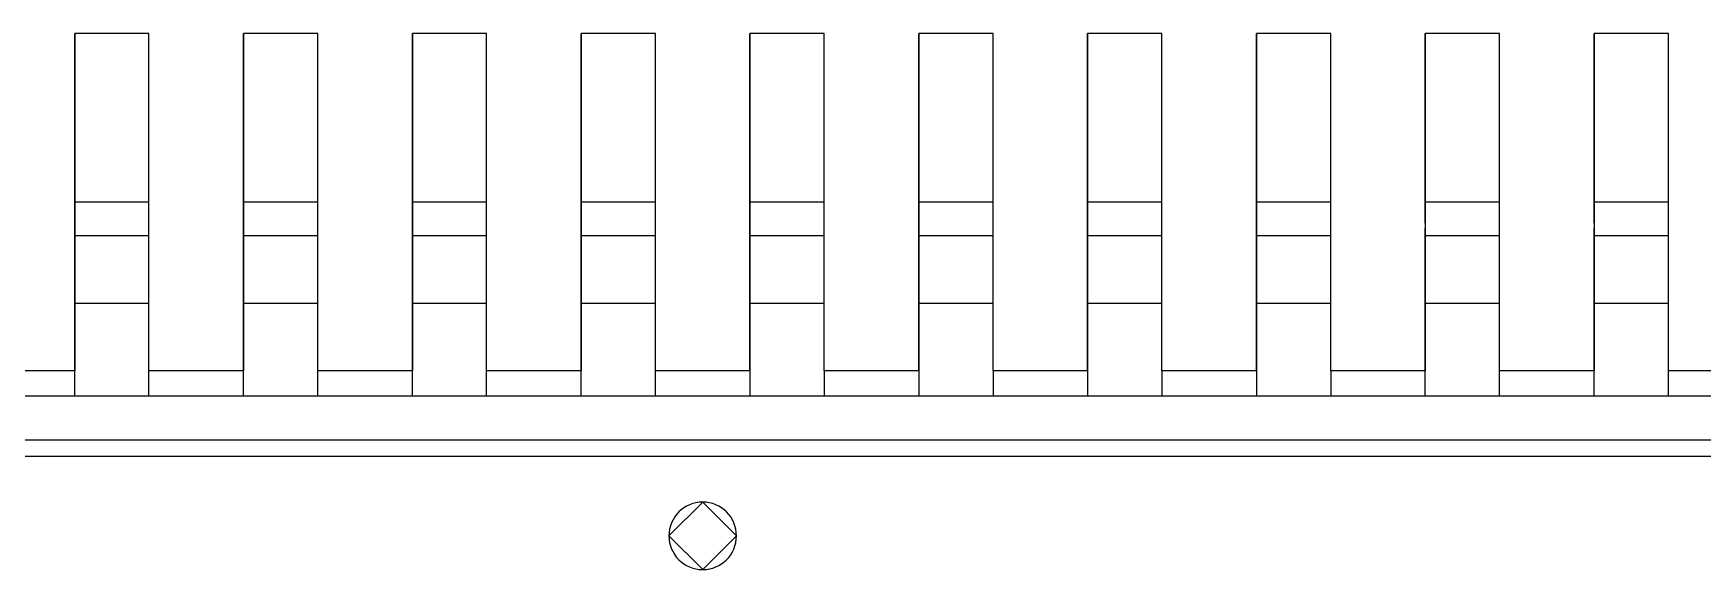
# Model space of a CAD drawing. Header units: inches. Extents: x 5 to 589, y -420 to -5.
# Drawn here: x 135.08 to 144.97, y -89.98 to -86.8 of the extents above; entities that cross this region are included whole.
import ezdxf

# ---------------------------------------------------------------- set-up
doc = ezdxf.new("R2010")
doc.units = ezdxf.units.IN
doc.header["$MEASUREMENT"] = 0

msp = doc.modelspace()

# ---------------------------------------------------------------- linework, layer by layer
at = {"color": 7, "true_color": 0xffffff}
for p, q in [((135.7671, -86.8042), (135.3271, -86.8042)), ((135.3271, -86.8042), (135.3271, -88.8042)), ((135.7671, -86.8042), (135.3271, -86.8042)), ((135.3271, -87.8042), (135.3271, -86.8042)), ((135.7671, -88.8042), (135.7671, -86.8042)), ((135.7671, -87.8042), (135.7671, -86.8042)), ((136.7671, -86.8042), (136.3271, -86.8042)), ((136.3271, -86.8042), (136.3271, -88.8042)), ((136.7671, -86.8042), (136.3271, -86.8042)), ((136.3271, -87.8042), (136.3271, -86.8042)), ((136.7671, -88.8042), (136.7671, -86.8042)), ((136.7671, -87.8042), (136.7671, -86.8042)), ((137.7671, -86.8042), (137.3271, -86.8042)), ((137.3271, -86.8042), (137.3271, -88.8042)), ((137.7671, -86.8042), (137.3271, -86.8042)), ((137.3271, -87.8042), (137.3271, -86.8042)), ((137.7671, -88.8042), (137.7671, -86.8042)), ((137.7671, -87.8042), (137.7671, -86.8042)), ((138.7671, -86.8042), (138.3271, -86.8042)), ((138.3271, -86.8042), (138.3271, -88.8042)), ((138.7671, -86.8042), (138.3271, -86.8042)), ((138.3271, -87.8042), (138.3271, -86.8042)), ((138.7671, -88.8042), (138.7671, -86.8042)), ((138.7671, -87.8042), (138.7671, -86.8042)), ((139.7671, -86.8042), (139.3271, -86.8042)), ((139.3271, -86.8042), (139.3271, -88.8042)), ((139.7671, -86.8042), (139.3271, -86.8042)), ((139.3271, -87.8042), (139.3271, -86.8042)), ((139.7671, -88.8042), (139.7671, -86.8042)), ((139.7671, -87.8042), (139.7671, -86.8042)), ((140.7671, -86.8042), (140.3271, -86.8042)), ((140.3271, -86.8042), (140.3271, -88.8042)), ((140.7671, -86.8042), (140.3271, -86.8042)), ((140.3271, -87.8042), (140.3271, -86.8042)), ((140.7671, -88.8042), (140.7671, -86.8042)), ((140.7671, -87.8042), (140.7671, -86.8042)), ((141.7671, -86.8042), (141.3271, -86.8042)), ((141.3271, -86.8042), (141.3271, -88.8042)), ((141.7671, -86.8042), (141.3271, -86.8042)), ((141.3271, -87.8042), (141.3271, -86.8042)), ((141.7671, -88.8042), (141.7671, -86.8042)), ((141.7671, -87.8042), (141.7671, -86.8042)), ((142.7671, -86.8042), (142.3271, -86.8042)), ((142.3271, -86.8042), (142.3271, -88.8042)), ((142.7671, -86.8042), (142.3271, -86.8042)), ((142.3271, -87.8042), (142.3271, -86.8042)), ((142.7671, -88.8042), (142.7671, -86.8042)), ((142.7671, -87.8042), (142.7671, -86.8042)), ((143.7671, -86.8042), (143.3271, -86.8042)), ((143.3271, -86.8042), (143.3271, -88.8042)), ((143.7671, -86.8042), (143.3271, -86.8042)), ((143.3271, -87.8042), (143.3271, -86.8042)), ((143.7671, -88.8042), (143.7671, -86.8042)), ((143.7671, -87.8042), (143.7671, -86.8042)), ((144.7671, -86.8042), (144.3271, -86.8042)), ((144.3271, -86.8042), (144.3271, -88.8042)), ((144.7671, -86.8042), (144.3271, -86.8042)), ((144.3271, -87.8042), (144.3271, -86.8042)), ((144.7671, -88.8042), (144.7671, -86.8042)), ((144.7671, -87.8042), (144.7671, -86.8042)), ((135.3271, -87.8482), (135.3271, -87.8042)), ((135.7671, -87.8042), (135.3271, -87.8042)), ((135.3271, -87.8902), (135.3271, -87.8482)), ((135.3271, -87.9282), (135.3271, -87.8902)), ((135.7671, -87.8482), (135.7671, -87.8042)), ((135.7671, -87.8902), (135.7671, -87.8482)), ((135.7671, -87.9282), (135.7671, -87.8902)), ((136.3271, -87.8482), (136.3271, -87.8042)), ((136.7671, -87.8042), (136.3271, -87.8042)), ((136.3271, -87.8902), (136.3271, -87.8482)), ((136.3271, -87.9282), (136.3271, -87.8902)), ((136.7671, -87.8482), (136.7671, -87.8042)), ((136.7671, -87.8902), (136.7671, -87.8482)), ((136.7671, -87.9282), (136.7671, -87.8902)), ((137.3271, -87.8482), (137.3271, -87.8042)), ((137.7671, -87.8042), (137.3271, -87.8042)), ((137.3271, -87.8902), (137.3271, -87.8482)), ((137.3271, -87.9282), (137.3271, -87.8902)), ((137.7671, -87.8482), (137.7671, -87.8042)), ((137.7671, -87.8902), (137.7671, -87.8482)), ((137.7671, -87.9282), (137.7671, -87.8902)), ((138.3271, -87.8482), (138.3271, -87.8042)), ((138.7671, -87.8042), (138.3271, -87.8042)), ((138.3271, -87.8902), (138.3271, -87.8482)), ((138.3271, -87.9282), (138.3271, -87.8902)), ((138.7671, -87.8482), (138.7671, -87.8042)), ((138.7671, -87.8902), (138.7671, -87.8482)), ((138.7671, -87.9282), (138.7671, -87.8902)), ((139.3271, -87.8482), (139.3271, -87.8042)), ((139.7671, -87.8042), (139.3271, -87.8042)), ((139.3271, -87.8902), (139.3271, -87.8482)), ((139.3271, -87.9282), (139.3271, -87.8902)), ((139.7671, -87.8482), (139.7671, -87.8042)), ((139.7671, -87.8902), (139.7671, -87.8482)), ((139.7671, -87.9282), (139.7671, -87.8902)), ((140.3271, -87.8482), (140.3271, -87.8042)), ((140.7671, -87.8042), (140.3271, -87.8042)), ((140.3271, -87.8902), (140.3271, -87.8482)), ((140.3271, -87.9282), (140.3271, -87.8902)), ((140.7671, -87.8482), (140.7671, -87.8042)), ((140.7671, -87.8902), (140.7671, -87.8482)), ((140.7671, -87.9282), (140.7671, -87.8902)), ((141.3271, -87.8482), (141.3271, -87.8042)), ((141.7671, -87.8042), (141.3271, -87.8042)), ((141.3271, -87.8902), (141.3271, -87.8482)), ((141.3271, -87.9282), (141.3271, -87.8902)), ((141.7671, -87.8482), (141.7671, -87.8042)), ((141.7671, -87.8902), (141.7671, -87.8482)), ((141.7671, -87.9282), (141.7671, -87.8902)), ((142.3271, -87.8482), (142.3271, -87.8042)), ((142.7671, -87.8042), (142.3271, -87.8042)), ((142.3271, -87.8902), (142.3271, -87.8482)), ((142.3271, -87.9282), (142.3271, -87.8902)), ((142.7671, -87.8482), (142.7671, -87.8042)), ((142.7671, -87.8902), (142.7671, -87.8482)), ((142.7671, -87.9282), (142.7671, -87.8902)), ((143.3271, -87.8482), (143.3271, -87.8042)), ((143.7671, -87.8042), (143.3271, -87.8042)), ((143.3271, -87.8902), (143.3271, -87.8482)), ((143.3271, -87.9282), (143.3271, -87.8902)), ((143.7671, -87.8482), (143.7671, -87.8042)), ((143.7671, -87.8902), (143.7671, -87.8482)), ((143.7671, -87.9282), (143.7671, -87.8902)), ((144.3271, -87.8482), (144.3271, -87.8042)), ((144.7671, -87.8042), (144.3271, -87.8042)), ((144.3271, -87.8902), (144.3271, -87.8482)), ((144.3271, -87.9282), (144.3271, -87.8902)), ((144.7671, -87.8482), (144.7671, -87.8042)), ((144.7671, -87.8902), (144.7671, -87.8482)), ((144.7671, -87.9282), (144.7671, -87.8902)), ((135.3271, -87.9602), (135.3271, -87.9282)), ((135.3271, -87.9842), (135.3271, -87.9602)), ((135.3271, -87.9982), (135.3271, -87.9842)), ((135.3271, -88.0042), (135.3271, -87.9982)), ((135.7671, -87.9602), (135.7671, -87.9282)), ((135.7671, -87.9842), (135.7671, -87.9602)), ((135.7671, -87.9982), (135.7671, -87.9842)), ((135.7671, -88.0042), (135.7671, -87.9982)), ((136.3271, -87.9602), (136.3271, -87.9282)), ((136.3271, -87.9842), (136.3271, -87.9602)), ((136.3271, -87.9982), (136.3271, -87.9842)), ((136.3271, -88.0042), (136.3271, -87.9982)), ((136.7671, -87.9602), (136.7671, -87.9282)), ((136.7671, -87.9842), (136.7671, -87.9602)), ((136.7671, -87.9982), (136.7671, -87.9842)), ((136.7671, -88.0042), (136.7671, -87.9982)), ((137.3271, -87.9602), (137.3271, -87.9282)), ((137.3271, -87.9842), (137.3271, -87.9602)), ((137.3271, -87.9982), (137.3271, -87.9842)), ((137.3271, -88.0042), (137.3271, -87.9982)), ((137.7671, -87.9602), (137.7671, -87.9282)), ((137.7671, -87.9842), (137.7671, -87.9602)), ((137.7671, -87.9982), (137.7671, -87.9842)), ((137.7671, -88.0042), (137.7671, -87.9982)), ((138.3271, -87.9602), (138.3271, -87.9282)), ((138.3271, -87.9842), (138.3271, -87.9602)), ((138.3271, -87.9982), (138.3271, -87.9842)), ((138.3271, -88.0042), (138.3271, -87.9982)), ((138.7671, -87.9602), (138.7671, -87.9282)), ((138.7671, -87.9842), (138.7671, -87.9602)), ((138.7671, -87.9982), (138.7671, -87.9842)), ((138.7671, -88.0042), (138.7671, -87.9982)), ((139.3271, -87.9602), (139.3271, -87.9282)), ((139.3271, -87.9842), (139.3271, -87.9602)), ((139.3271, -87.9982), (139.3271, -87.9842)), ((139.3271, -88.0042), (139.3271, -87.9982)), ((139.7671, -87.9602), (139.7671, -87.9282)), ((139.7671, -87.9842), (139.7671, -87.9602)), ((139.7671, -87.9982), (139.7671, -87.9842)), ((139.7671, -88.0042), (139.7671, -87.9982)), ((140.3271, -87.9602), (140.3271, -87.9282)), ((140.3271, -87.9842), (140.3271, -87.9602)), ((140.3271, -87.9982), (140.3271, -87.9842)), ((140.3271, -88.0042), (140.3271, -87.9982)), ((140.7671, -87.9602), (140.7671, -87.9282)), ((140.7671, -87.9842), (140.7671, -87.9602)), ((140.7671, -87.9982), (140.7671, -87.9842)), ((140.7671, -88.0042), (140.7671, -87.9982)), ((141.3271, -87.9602), (141.3271, -87.9282)), ((141.3271, -87.9842), (141.3271, -87.9602)), ((141.3271, -87.9982), (141.3271, -87.9842)), ((141.3271, -88.0042), (141.3271, -87.9982)), ((141.7671, -87.9602), (141.7671, -87.9282)), ((141.7671, -87.9842), (141.7671, -87.9602)), ((141.7671, -87.9982), (141.7671, -87.9842)), ((141.7671, -88.0042), (141.7671, -87.9982)), ((142.3271, -87.9602), (142.3271, -87.9282)), ((142.3271, -87.9842), (142.3271, -87.9602)), ((142.3271, -87.9982), (142.3271, -87.9842)), ((142.3271, -88.0042), (142.3271, -87.9982)), ((142.7671, -87.9602), (142.7671, -87.9282)), ((142.7671, -87.9842), (142.7671, -87.9602)), ((142.7671, -87.9982), (142.7671, -87.9842)), ((142.7671, -88.0042), (142.7671, -87.9982)), ((143.3271, -87.9282), (143.3271, -87.9602)), ((143.3271, -87.9842), (143.3271, -87.9602)), ((143.3271, -87.9982), (143.3271, -87.9842)), ((143.3271, -88.0042), (143.3271, -87.9982)), ((143.7671, -87.9602), (143.7671, -87.9282)), ((143.7671, -87.9842), (143.7671, -87.9602)), ((143.7671, -87.9982), (143.7671, -87.9842)), ((143.7671, -88.0042), (143.7671, -87.9982)), ((144.3271, -87.9282), (144.3271, -87.9602)), ((144.3271, -87.9842), (144.3271, -87.9602)), ((144.3271, -87.9982), (144.3271, -87.9842)), ((144.3271, -88.0042), (144.3271, -87.9982)), ((144.7671, -87.9602), (144.7671, -87.9282)), ((144.7671, -87.9842), (144.7671, -87.9602)), ((144.7671, -87.9982), (144.7671, -87.9842)), ((144.7671, -88.0042), (144.7671, -87.9982)), ((135.7671, -88.0042), (135.3271, -88.0042)), ((135.3271, -88.0142), (135.3271, -88.0042)), ((135.3271, -88.0442), (135.3271, -88.0142)), ((135.3271, -88.0922), (135.3271, -88.0442)), ((135.3271, -88.1542), (135.3271, -88.0922)), ((135.7671, -88.0142), (135.7671, -88.0042)), ((135.7671, -88.0442), (135.7671, -88.0142)), ((135.7671, -88.0922), (135.7671, -88.0442)), ((135.7671, -88.1542), (135.7671, -88.0922)), ((136.7671, -88.0042), (136.3271, -88.0042)), ((136.3271, -88.0142), (136.3271, -88.0042)), ((136.3271, -88.0442), (136.3271, -88.0142)), ((136.3271, -88.0922), (136.3271, -88.0442)), ((136.3271, -88.1542), (136.3271, -88.0922)), ((136.7671, -88.0142), (136.7671, -88.0042)), ((136.7671, -88.0442), (136.7671, -88.0142)), ((136.7671, -88.0922), (136.7671, -88.0442)), ((136.7671, -88.1542), (136.7671, -88.0922)), ((137.7671, -88.0042), (137.3271, -88.0042)), ((137.3271, -88.0142), (137.3271, -88.0042)), ((137.3271, -88.0442), (137.3271, -88.0142)), ((137.3271, -88.0922), (137.3271, -88.0442)), ((137.3271, -88.1542), (137.3271, -88.0922)), ((137.7671, -88.0142), (137.7671, -88.0042)), ((137.7671, -88.0442), (137.7671, -88.0142)), ((137.7671, -88.0922), (137.7671, -88.0442)), ((137.7671, -88.1542), (137.7671, -88.0922)), ((138.7671, -88.0042), (138.3271, -88.0042)), ((138.3271, -88.0142), (138.3271, -88.0042)), ((138.3271, -88.0442), (138.3271, -88.0142)), ((138.3271, -88.0922), (138.3271, -88.0442)), ((138.3271, -88.1542), (138.3271, -88.0922)), ((138.7671, -88.0142), (138.7671, -88.0042)), ((138.7671, -88.0442), (138.7671, -88.0142)), ((138.7671, -88.0922), (138.7671, -88.0442)), ((138.7671, -88.1542), (138.7671, -88.0922)), ((139.7671, -88.0042), (139.3271, -88.0042)), ((139.3271, -88.0142), (139.3271, -88.0042)), ((139.3271, -88.0442), (139.3271, -88.0142)), ((139.3271, -88.0922), (139.3271, -88.0442)), ((139.3271, -88.1542), (139.3271, -88.0922)), ((139.7671, -88.0142), (139.7671, -88.0042)), ((139.7671, -88.0442), (139.7671, -88.0142)), ((139.7671, -88.0922), (139.7671, -88.0442)), ((139.7671, -88.1542), (139.7671, -88.0922)), ((140.7671, -88.0042), (140.3271, -88.0042)), ((140.3271, -88.0142), (140.3271, -88.0042)), ((140.3271, -88.0442), (140.3271, -88.0142)), ((140.3271, -88.0922), (140.3271, -88.0442)), ((140.3271, -88.1542), (140.3271, -88.0922)), ((140.7671, -88.0142), (140.7671, -88.0042)), ((140.7671, -88.0442), (140.7671, -88.0142)), ((140.7671, -88.0922), (140.7671, -88.0442)), ((140.7671, -88.1542), (140.7671, -88.0922)), ((141.7671, -88.0042), (141.3271, -88.0042)), ((141.3271, -88.0142), (141.3271, -88.0042)), ((141.3271, -88.0442), (141.3271, -88.0142)), ((141.3271, -88.0922), (141.3271, -88.0442)), ((141.3271, -88.1542), (141.3271, -88.0922)), ((141.7671, -88.0142), (141.7671, -88.0042)), ((141.7671, -88.0442), (141.7671, -88.0142)), ((141.7671, -88.0922), (141.7671, -88.0442)), ((141.7671, -88.1542), (141.7671, -88.0922)), ((142.7671, -88.0042), (142.3271, -88.0042)), ((142.3271, -88.0142), (142.3271, -88.0042)), ((142.3271, -88.0442), (142.3271, -88.0142)), ((142.3271, -88.0922), (142.3271, -88.0442)), ((142.3271, -88.1542), (142.3271, -88.0922)), ((142.7671, -88.0142), (142.7671, -88.0042)), ((142.7671, -88.0442), (142.7671, -88.0142)), ((142.7671, -88.0922), (142.7671, -88.0442)), ((142.7671, -88.1542), (142.7671, -88.0922)), ((143.7671, -88.0042), (143.3271, -88.0042)), ((143.3271, -88.0142), (143.3271, -88.0042)), ((143.3271, -88.0442), (143.3271, -88.0142)), ((143.3271, -88.0922), (143.3271, -88.0442)), ((143.3271, -88.1542), (143.3271, -88.0922)), ((143.7671, -88.0142), (143.7671, -88.0042)), ((143.7671, -88.0442), (143.7671, -88.0142)), ((143.7671, -88.0922), (143.7671, -88.0442)), ((143.7671, -88.1542), (143.7671, -88.0922)), ((144.7671, -88.0042), (144.3271, -88.0042)), ((144.3271, -88.0142), (144.3271, -88.0042)), ((144.3271, -88.0442), (144.3271, -88.0142)), ((144.3271, -88.0922), (144.3271, -88.0442)), ((144.3271, -88.1542), (144.3271, -88.0922)), ((144.7671, -88.0142), (144.7671, -88.0042)), ((144.7671, -88.0442), (144.7671, -88.0142)), ((144.7671, -88.0922), (144.7671, -88.0442)), ((144.7671, -88.1542), (144.7671, -88.0922)), ((135.3271, -88.2302), (135.3271, -88.1542)), ((135.7671, -88.2302), (135.7671, -88.1542)), ((136.3271, -88.2302), (136.3271, -88.1542)), ((136.7671, -88.2302), (136.7671, -88.1542)), ((137.3271, -88.2302), (137.3271, -88.1542)), ((137.7671, -88.2302), (137.7671, -88.1542)), ((138.3271, -88.2302), (138.3271, -88.1542)), ((138.7671, -88.2302), (138.7671, -88.1542)), ((139.3271, -88.2302), (139.3271, -88.1542)), ((139.7671, -88.2302), (139.7671, -88.1542)), ((140.3271, -88.2302), (140.3271, -88.1542)), ((140.7671, -88.2302), (140.7671, -88.1542)), ((141.3271, -88.2302), (141.3271, -88.1542)), ((141.7671, -88.2302), (141.7671, -88.1542)), ((142.3271, -88.2302), (142.3271, -88.1542)), ((142.7671, -88.2302), (142.7671, -88.1542)), ((143.3271, -88.2302), (143.3271, -88.1542)), ((143.7671, -88.2302), (143.7671, -88.1542)), ((144.3271, -88.2302), (144.3271, -88.1542)), ((144.7671, -88.2302), (144.7671, -88.1542)), ((135.3271, -88.3142), (135.3271, -88.2302)), ((135.7671, -88.3142), (135.7671, -88.2302)), ((136.3271, -88.3142), (136.3271, -88.2302)), ((136.7671, -88.3142), (136.7671, -88.2302)), ((137.3271, -88.3142), (137.3271, -88.2302)), ((137.7671, -88.3142), (137.7671, -88.2302)), ((138.3271, -88.3142), (138.3271, -88.2302)), ((138.7671, -88.3142), (138.7671, -88.2302)), ((139.3271, -88.3142), (139.3271, -88.2302)), ((139.7671, -88.3142), (139.7671, -88.2302)), ((140.3271, -88.3142), (140.3271, -88.2302)), ((140.7671, -88.3142), (140.7671, -88.2302)), ((141.3271, -88.3142), (141.3271, -88.2302)), ((141.7671, -88.3142), (141.7671, -88.2302)), ((142.3271, -88.3142), (142.3271, -88.2302)), ((142.7671, -88.3142), (142.7671, -88.2302)), ((143.3271, -88.3142), (143.3271, -88.2302)), ((143.7671, -88.3142), (143.7671, -88.2302)), ((144.3271, -88.3142), (144.3271, -88.2302)), ((144.7671, -88.3142), (144.7671, -88.2302)), ((135.3271, -88.4042), (135.3271, -88.3142)), ((135.7671, -88.4042), (135.7671, -88.3142)), ((136.3271, -88.4042), (136.3271, -88.3142)), ((136.7671, -88.4042), (136.7671, -88.3142)), ((137.3271, -88.4042), (137.3271, -88.3142)), ((137.7671, -88.4042), (137.7671, -88.3142)), ((138.3271, -88.4042), (138.3271, -88.3142)), ((138.7671, -88.4042), (138.7671, -88.3142)), ((139.3271, -88.4042), (139.3271, -88.3142)), ((139.7671, -88.4042), (139.7671, -88.3142)), ((140.3271, -88.4042), (140.3271, -88.3142)), ((140.7671, -88.4042), (140.7671, -88.3142)), ((141.3271, -88.4042), (141.3271, -88.3142)), ((141.7671, -88.4042), (141.7671, -88.3142)), ((142.3271, -88.4042), (142.3271, -88.3142)), ((142.7671, -88.4042), (142.7671, -88.3142)), ((143.3271, -88.4042), (143.3271, -88.3142)), ((143.7671, -88.4042), (143.7671, -88.3142)), ((144.3271, -88.4042), (144.3271, -88.3142)), ((144.7671, -88.4042), (144.7671, -88.3142)), ((135.3271, -88.8042), (135.3271, -88.4042)), ((135.7671, -88.4042), (135.3271, -88.4042)), ((135.7671, -88.8042), (135.7671, -88.4042)), ((136.3271, -88.8042), (136.3271, -88.4042)), ((136.7671, -88.4042), (136.3271, -88.4042)), ((136.7671, -88.8042), (136.7671, -88.4042)), ((137.3271, -88.8042), (137.3271, -88.4042)), ((137.7671, -88.4042), (137.3271, -88.4042)), ((137.7671, -88.8042), (137.7671, -88.4042)), ((138.3271, -88.8042), (138.3271, -88.4042)), ((138.7671, -88.4042), (138.3271, -88.4042)), ((138.7671, -88.8042), (138.7671, -88.4042)), ((139.3271, -88.8042), (139.3271, -88.4042)), ((139.7671, -88.4042), (139.3271, -88.4042)), ((139.7671, -88.8042), (139.7671, -88.4042)), ((140.3271, -88.8042), (140.3271, -88.4042)), ((140.7671, -88.4042), (140.3271, -88.4042)), ((140.7671, -88.8042), (140.7671, -88.4042)), ((141.3271, -88.8042), (141.3271, -88.4042)), ((141.7671, -88.4042), (141.3271, -88.4042)), ((141.7671, -88.8042), (141.7671, -88.4042)), ((142.3271, -88.8042), (142.3271, -88.4042)), ((142.7671, -88.4042), (142.3271, -88.4042)), ((142.7671, -88.8042), (142.7671, -88.4042)), ((143.3271, -88.8042), (143.3271, -88.4042)), ((143.7671, -88.4042), (143.3271, -88.4042)), ((143.7671, -88.8042), (143.7671, -88.4042)), ((144.3271, -88.8042), (144.3271, -88.4042)), ((144.7671, -88.4042), (144.3271, -88.4042)), ((144.7671, -88.8042), (144.7671, -88.4042)), ((135.3271, -88.8042), (134.7671, -88.8042)), ((135.3271, -88.8042), (134.7671, -88.8042)), ((135.3271, -88.9542), (135.3271, -88.8042)), ((136.3271, -88.8042), (135.7671, -88.8042)), ((136.3271, -88.8042), (135.7671, -88.8042)), ((135.7671, -88.9542), (135.7671, -88.8042)), ((136.3271, -88.9542), (136.3271, -88.8042)), ((137.3271, -88.8042), (136.7671, -88.8042)), ((137.3271, -88.8042), (136.7671, -88.8042)), ((136.7671, -88.9542), (136.7671, -88.8042)), ((137.3271, -88.9542), (137.3271, -88.8042)), ((138.3271, -88.8042), (137.7671, -88.8042)), ((138.3271, -88.8042), (137.7671, -88.8042)), ((137.7671, -88.9542), (137.7671, -88.8042)), ((138.3271, -88.9542), (138.3271, -88.8042)), ((139.3271, -88.8042), (138.7671, -88.8042)), ((139.3271, -88.8042), (138.7671, -88.8042)), ((138.7671, -88.9542), (138.7671, -88.8042)), ((139.3271, -88.8042), (139.3271, -88.9542)), ((140.3271, -88.8042), (139.7671, -88.8042)), ((140.3271, -88.8042), (139.7671, -88.8042)), ((139.7671, -88.8042), (139.7671, -88.9542)), ((140.3271, -88.8042), (140.3271, -88.9542)), ((141.3271, -88.8042), (140.7671, -88.8042)), ((141.3271, -88.8042), (140.7671, -88.8042)), ((140.7671, -88.8042), (140.7671, -88.9542)), ((141.3271, -88.8042), (141.3271, -88.9542)), ((142.3271, -88.8042), (141.7671, -88.8042)), ((142.3271, -88.8042), (141.7671, -88.8042)), ((141.7671, -88.8042), (141.7671, -88.9542)), ((142.3271, -88.8042), (142.3271, -88.9542)), ((143.3271, -88.8042), (142.7671, -88.8042)), ((143.3271, -88.8042), (142.7671, -88.8042)), ((142.7671, -88.8042), (142.7671, -88.9542)), ((143.3271, -88.9542), (143.3271, -88.8042)), ((144.3271, -88.8042), (143.7671, -88.8042)), ((144.3271, -88.8042), (143.7671, -88.8042)), ((143.7671, -88.9542), (143.7671, -88.8042)), ((144.3271, -88.9542), (144.3271, -88.8042)), ((145.3271, -88.8042), (144.7671, -88.8042)), ((145.3271, -88.8042), (144.7671, -88.8042)), ((144.7671, -88.9542), (144.7671, -88.8042)), ((135.3271, -88.9542), (134.7671, -88.9542)), ((135.7671, -88.9542), (135.3271, -88.9542)), ((136.3271, -88.9542), (135.7671, -88.9542)), ((136.7671, -88.9542), (136.3271, -88.9542)), ((137.3271, -88.9542), (136.7671, -88.9542)), ((137.7671, -88.9542), (137.3271, -88.9542)), ((138.3271, -88.9542), (137.7671, -88.9542)), ((138.7671, -88.9542), (138.3271, -88.9542)), ((139.3271, -88.9542), (138.7671, -88.9542)), ((139.7671, -88.9542), (139.3271, -88.9542)), ((140.3271, -88.9542), (139.7671, -88.9542)), ((140.7671, -88.9542), (140.3271, -88.9542)), ((141.3271, -88.9542), (140.7671, -88.9542)), ((141.7671, -88.9542), (141.3271, -88.9542)), ((142.3271, -88.9542), (141.7671, -88.9542)), ((142.7671, -88.9542), (142.3271, -88.9542)), ((143.3271, -88.9542), (142.7671, -88.9542)), ((143.7671, -88.9542), (143.3271, -88.9542)), ((144.3271, -88.9542), (143.7671, -88.9542)), ((144.7671, -88.9542), (144.3271, -88.9542)), ((145.3271, -88.9542), (144.7671, -88.9542)), ((166.4931, -89.2142), (127.6011, -89.2142)), ((166.4511, -89.3122), (127.6431, -89.3122))]:
    msp.add_line(p, q, dxfattribs=at)
at = {"color": 18, "true_color": 0x000000}
for p, q in [((135.7671, -86.8042), (135.3271, -86.8042)), ((135.3271, -86.8042), (135.3271, -88.8042)), ((135.7671, -86.8042), (135.3271, -86.8042)), ((135.3271, -87.8042), (135.3271, -86.8042)), ((135.7671, -88.8042), (135.7671, -86.8042)), ((135.7671, -87.8042), (135.7671, -86.8042)), ((136.7671, -86.8042), (136.3271, -86.8042)), ((136.3271, -86.8042), (136.3271, -88.8042)), ((136.7671, -86.8042), (136.3271, -86.8042)), ((136.3271, -87.8042), (136.3271, -86.8042)), ((136.7671, -88.8042), (136.7671, -86.8042)), ((136.7671, -87.8042), (136.7671, -86.8042)), ((137.7671, -86.8042), (137.3271, -86.8042)), ((137.3271, -86.8042), (137.3271, -88.8042)), ((137.7671, -86.8042), (137.3271, -86.8042)), ((137.3271, -87.8042), (137.3271, -86.8042)), ((137.7671, -88.8042), (137.7671, -86.8042)), ((137.7671, -87.8042), (137.7671, -86.8042)), ((138.7671, -86.8042), (138.3271, -86.8042)), ((138.3271, -86.8042), (138.3271, -88.8042)), ((138.7671, -86.8042), (138.3271, -86.8042)), ((138.3271, -87.8042), (138.3271, -86.8042)), ((138.7671, -88.8042), (138.7671, -86.8042)), ((138.7671, -87.8042), (138.7671, -86.8042)), ((139.7671, -86.8042), (139.3271, -86.8042)), ((139.3271, -86.8042), (139.3271, -88.8042)), ((139.7671, -86.8042), (139.3271, -86.8042)), ((139.3271, -87.8042), (139.3271, -86.8042)), ((139.7671, -88.8042), (139.7671, -86.8042)), ((139.7671, -87.8042), (139.7671, -86.8042)), ((140.7671, -86.8042), (140.3271, -86.8042)), ((140.3271, -86.8042), (140.3271, -88.8042)), ((140.7671, -86.8042), (140.3271, -86.8042)), ((140.3271, -87.8042), (140.3271, -86.8042)), ((140.7671, -88.8042), (140.7671, -86.8042)), ((140.7671, -87.8042), (140.7671, -86.8042)), ((141.7671, -86.8042), (141.3271, -86.8042)), ((141.3271, -86.8042), (141.3271, -88.8042)), ((141.7671, -86.8042), (141.3271, -86.8042)), ((141.3271, -87.8042), (141.3271, -86.8042)), ((141.7671, -88.8042), (141.7671, -86.8042)), ((141.7671, -87.8042), (141.7671, -86.8042)), ((142.7671, -86.8042), (142.3271, -86.8042)), ((142.3271, -86.8042), (142.3271, -88.8042)), ((142.7671, -86.8042), (142.3271, -86.8042)), ((142.3271, -87.8042), (142.3271, -86.8042)), ((142.7671, -88.8042), (142.7671, -86.8042)), ((142.7671, -87.8042), (142.7671, -86.8042)), ((143.7671, -86.8042), (143.3271, -86.8042)), ((143.3271, -86.8042), (143.3271, -88.8042)), ((143.7671, -86.8042), (143.3271, -86.8042)), ((143.3271, -87.8042), (143.3271, -86.8042)), ((143.7671, -88.8042), (143.7671, -86.8042)), ((143.7671, -87.8042), (143.7671, -86.8042)), ((144.7671, -86.8042), (144.3271, -86.8042)), ((144.3271, -86.8042), (144.3271, -88.8042)), ((144.7671, -86.8042), (144.3271, -86.8042)), ((144.3271, -87.8042), (144.3271, -86.8042)), ((144.7671, -88.8042), (144.7671, -86.8042)), ((144.7671, -87.8042), (144.7671, -86.8042)), ((135.3271, -87.8482), (135.3271, -87.8042)), ((135.7671, -87.8042), (135.3271, -87.8042)), ((135.3271, -87.8902), (135.3271, -87.8482)), ((135.3271, -87.9282), (135.3271, -87.8902)), ((135.7671, -87.8482), (135.7671, -87.8042)), ((135.7671, -87.8902), (135.7671, -87.8482)), ((135.7671, -87.9282), (135.7671, -87.8902)), ((136.3271, -87.8482), (136.3271, -87.8042)), ((136.7671, -87.8042), (136.3271, -87.8042)), ((136.3271, -87.8902), (136.3271, -87.8482)), ((136.3271, -87.9282), (136.3271, -87.8902)), ((136.7671, -87.8482), (136.7671, -87.8042)), ((136.7671, -87.8902), (136.7671, -87.8482)), ((136.7671, -87.9282), (136.7671, -87.8902)), ((137.3271, -87.8482), (137.3271, -87.8042)), ((137.7671, -87.8042), (137.3271, -87.8042)), ((137.3271, -87.8902), (137.3271, -87.8482)), ((137.3271, -87.9282), (137.3271, -87.8902)), ((137.7671, -87.8482), (137.7671, -87.8042)), ((137.7671, -87.8902), (137.7671, -87.8482)), ((137.7671, -87.9282), (137.7671, -87.8902)), ((138.3271, -87.8482), (138.3271, -87.8042)), ((138.7671, -87.8042), (138.3271, -87.8042)), ((138.3271, -87.8902), (138.3271, -87.8482)), ((138.3271, -87.9282), (138.3271, -87.8902)), ((138.7671, -87.8482), (138.7671, -87.8042)), ((138.7671, -87.8902), (138.7671, -87.8482)), ((138.7671, -87.9282), (138.7671, -87.8902)), ((139.3271, -87.8482), (139.3271, -87.8042)), ((139.7671, -87.8042), (139.3271, -87.8042)), ((139.3271, -87.8902), (139.3271, -87.8482)), ((139.3271, -87.9282), (139.3271, -87.8902)), ((139.7671, -87.8482), (139.7671, -87.8042)), ((139.7671, -87.8902), (139.7671, -87.8482)), ((139.7671, -87.9282), (139.7671, -87.8902)), ((140.3271, -87.8482), (140.3271, -87.8042)), ((140.7671, -87.8042), (140.3271, -87.8042)), ((140.3271, -87.8902), (140.3271, -87.8482)), ((140.3271, -87.9282), (140.3271, -87.8902)), ((140.7671, -87.8482), (140.7671, -87.8042)), ((140.7671, -87.8902), (140.7671, -87.8482)), ((140.7671, -87.9282), (140.7671, -87.8902)), ((141.3271, -87.8482), (141.3271, -87.8042)), ((141.7671, -87.8042), (141.3271, -87.8042)), ((141.3271, -87.8902), (141.3271, -87.8482)), ((141.3271, -87.9282), (141.3271, -87.8902)), ((141.7671, -87.8482), (141.7671, -87.8042)), ((141.7671, -87.8902), (141.7671, -87.8482)), ((141.7671, -87.9282), (141.7671, -87.8902)), ((142.3271, -87.8482), (142.3271, -87.8042)), ((142.7671, -87.8042), (142.3271, -87.8042)), ((142.3271, -87.8902), (142.3271, -87.8482)), ((142.3271, -87.9282), (142.3271, -87.8902)), ((142.7671, -87.8482), (142.7671, -87.8042)), ((142.7671, -87.8902), (142.7671, -87.8482)), ((142.7671, -87.9282), (142.7671, -87.8902)), ((143.3271, -87.8482), (143.3271, -87.8042)), ((143.7671, -87.8042), (143.3271, -87.8042)), ((143.3271, -87.8902), (143.3271, -87.8482)), ((143.3271, -87.9282), (143.3271, -87.8902)), ((143.7671, -87.8482), (143.7671, -87.8042)), ((143.7671, -87.8902), (143.7671, -87.8482)), ((143.7671, -87.9282), (143.7671, -87.8902)), ((144.3271, -87.8482), (144.3271, -87.8042)), ((144.7671, -87.8042), (144.3271, -87.8042)), ((144.3271, -87.8902), (144.3271, -87.8482)), ((144.3271, -87.9282), (144.3271, -87.8902)), ((144.7671, -87.8482), (144.7671, -87.8042)), ((144.7671, -87.8902), (144.7671, -87.8482)), ((144.7671, -87.9282), (144.7671, -87.8902)), ((135.3271, -87.9602), (135.3271, -87.9282)), ((135.3271, -87.9842), (135.3271, -87.9602)), ((135.3271, -87.9982), (135.3271, -87.9842)), ((135.3271, -88.0042), (135.3271, -87.9982)), ((135.7671, -87.9602), (135.7671, -87.9282)), ((135.7671, -87.9842), (135.7671, -87.9602)), ((135.7671, -87.9982), (135.7671, -87.9842)), ((135.7671, -88.0042), (135.7671, -87.9982)), ((136.3271, -87.9602), (136.3271, -87.9282)), ((136.3271, -87.9842), (136.3271, -87.9602)), ((136.3271, -87.9982), (136.3271, -87.9842)), ((136.3271, -88.0042), (136.3271, -87.9982)), ((136.7671, -87.9602), (136.7671, -87.9282)), ((136.7671, -87.9842), (136.7671, -87.9602)), ((136.7671, -87.9982), (136.7671, -87.9842)), ((136.7671, -88.0042), (136.7671, -87.9982)), ((137.3271, -87.9602), (137.3271, -87.9282)), ((137.3271, -87.9842), (137.3271, -87.9602)), ((137.3271, -87.9982), (137.3271, -87.9842)), ((137.3271, -88.0042), (137.3271, -87.9982)), ((137.7671, -87.9602), (137.7671, -87.9282)), ((137.7671, -87.9842), (137.7671, -87.9602)), ((137.7671, -87.9982), (137.7671, -87.9842)), ((137.7671, -88.0042), (137.7671, -87.9982)), ((138.3271, -87.9602), (138.3271, -87.9282)), ((138.3271, -87.9842), (138.3271, -87.9602)), ((138.3271, -87.9982), (138.3271, -87.9842)), ((138.3271, -88.0042), (138.3271, -87.9982)), ((138.7671, -87.9602), (138.7671, -87.9282)), ((138.7671, -87.9842), (138.7671, -87.9602)), ((138.7671, -87.9982), (138.7671, -87.9842)), ((138.7671, -88.0042), (138.7671, -87.9982)), ((139.3271, -87.9602), (139.3271, -87.9282)), ((139.3271, -87.9842), (139.3271, -87.9602)), ((139.3271, -87.9982), (139.3271, -87.9842)), ((139.3271, -88.0042), (139.3271, -87.9982)), ((139.7671, -87.9602), (139.7671, -87.9282)), ((139.7671, -87.9842), (139.7671, -87.9602)), ((139.7671, -87.9982), (139.7671, -87.9842)), ((139.7671, -88.0042), (139.7671, -87.9982)), ((140.3271, -87.9602), (140.3271, -87.9282)), ((140.3271, -87.9842), (140.3271, -87.9602)), ((140.3271, -87.9982), (140.3271, -87.9842)), ((140.3271, -88.0042), (140.3271, -87.9982)), ((140.7671, -87.9602), (140.7671, -87.9282)), ((140.7671, -87.9842), (140.7671, -87.9602)), ((140.7671, -87.9982), (140.7671, -87.9842)), ((140.7671, -88.0042), (140.7671, -87.9982)), ((141.3271, -87.9602), (141.3271, -87.9282)), ((141.3271, -87.9842), (141.3271, -87.9602)), ((141.3271, -87.9982), (141.3271, -87.9842)), ((141.3271, -88.0042), (141.3271, -87.9982)), ((141.7671, -87.9602), (141.7671, -87.9282)), ((141.7671, -87.9842), (141.7671, -87.9602)), ((141.7671, -87.9982), (141.7671, -87.9842)), ((141.7671, -88.0042), (141.7671, -87.9982)), ((142.3271, -87.9602), (142.3271, -87.9282)), ((142.3271, -87.9842), (142.3271, -87.9602)), ((142.3271, -87.9982), (142.3271, -87.9842)), ((142.3271, -88.0042), (142.3271, -87.9982)), ((142.7671, -87.9602), (142.7671, -87.9282)), ((142.7671, -87.9842), (142.7671, -87.9602)), ((142.7671, -87.9982), (142.7671, -87.9842)), ((142.7671, -88.0042), (142.7671, -87.9982)), ((143.3271, -87.9282), (143.3271, -87.9602)), ((143.3271, -87.9842), (143.3271, -87.9602)), ((143.3271, -87.9982), (143.3271, -87.9842)), ((143.3271, -88.0042), (143.3271, -87.9982)), ((143.7671, -87.9602), (143.7671, -87.9282)), ((143.7671, -87.9842), (143.7671, -87.9602)), ((143.7671, -87.9982), (143.7671, -87.9842)), ((143.7671, -88.0042), (143.7671, -87.9982)), ((144.3271, -87.9282), (144.3271, -87.9602)), ((144.3271, -87.9842), (144.3271, -87.9602)), ((144.3271, -87.9982), (144.3271, -87.9842)), ((144.3271, -88.0042), (144.3271, -87.9982)), ((144.7671, -87.9602), (144.7671, -87.9282)), ((144.7671, -87.9842), (144.7671, -87.9602)), ((144.7671, -87.9982), (144.7671, -87.9842)), ((144.7671, -88.0042), (144.7671, -87.9982)), ((135.7671, -88.0042), (135.3271, -88.0042)), ((135.3271, -88.0142), (135.3271, -88.0042)), ((135.3271, -88.0442), (135.3271, -88.0142)), ((135.3271, -88.0922), (135.3271, -88.0442)), ((135.3271, -88.1542), (135.3271, -88.0922)), ((135.7671, -88.0142), (135.7671, -88.0042)), ((135.7671, -88.0442), (135.7671, -88.0142)), ((135.7671, -88.0922), (135.7671, -88.0442)), ((135.7671, -88.1542), (135.7671, -88.0922)), ((136.7671, -88.0042), (136.3271, -88.0042)), ((136.3271, -88.0142), (136.3271, -88.0042)), ((136.3271, -88.0442), (136.3271, -88.0142)), ((136.3271, -88.0922), (136.3271, -88.0442)), ((136.3271, -88.1542), (136.3271, -88.0922)), ((136.7671, -88.0142), (136.7671, -88.0042)), ((136.7671, -88.0442), (136.7671, -88.0142)), ((136.7671, -88.0922), (136.7671, -88.0442)), ((136.7671, -88.1542), (136.7671, -88.0922)), ((137.7671, -88.0042), (137.3271, -88.0042)), ((137.3271, -88.0142), (137.3271, -88.0042)), ((137.3271, -88.0442), (137.3271, -88.0142)), ((137.3271, -88.0922), (137.3271, -88.0442)), ((137.3271, -88.1542), (137.3271, -88.0922)), ((137.7671, -88.0142), (137.7671, -88.0042)), ((137.7671, -88.0442), (137.7671, -88.0142)), ((137.7671, -88.0922), (137.7671, -88.0442)), ((137.7671, -88.1542), (137.7671, -88.0922)), ((138.7671, -88.0042), (138.3271, -88.0042)), ((138.3271, -88.0142), (138.3271, -88.0042)), ((138.3271, -88.0442), (138.3271, -88.0142)), ((138.3271, -88.0922), (138.3271, -88.0442)), ((138.3271, -88.1542), (138.3271, -88.0922)), ((138.7671, -88.0142), (138.7671, -88.0042)), ((138.7671, -88.0442), (138.7671, -88.0142)), ((138.7671, -88.0922), (138.7671, -88.0442)), ((138.7671, -88.1542), (138.7671, -88.0922)), ((139.7671, -88.0042), (139.3271, -88.0042)), ((139.3271, -88.0142), (139.3271, -88.0042)), ((139.3271, -88.0442), (139.3271, -88.0142)), ((139.3271, -88.0922), (139.3271, -88.0442)), ((139.3271, -88.1542), (139.3271, -88.0922)), ((139.7671, -88.0142), (139.7671, -88.0042)), ((139.7671, -88.0442), (139.7671, -88.0142)), ((139.7671, -88.0922), (139.7671, -88.0442)), ((139.7671, -88.1542), (139.7671, -88.0922)), ((140.7671, -88.0042), (140.3271, -88.0042)), ((140.3271, -88.0142), (140.3271, -88.0042)), ((140.3271, -88.0442), (140.3271, -88.0142)), ((140.3271, -88.0922), (140.3271, -88.0442)), ((140.3271, -88.1542), (140.3271, -88.0922)), ((140.7671, -88.0142), (140.7671, -88.0042)), ((140.7671, -88.0442), (140.7671, -88.0142)), ((140.7671, -88.0922), (140.7671, -88.0442)), ((140.7671, -88.1542), (140.7671, -88.0922)), ((141.7671, -88.0042), (141.3271, -88.0042)), ((141.3271, -88.0142), (141.3271, -88.0042)), ((141.3271, -88.0442), (141.3271, -88.0142)), ((141.3271, -88.0922), (141.3271, -88.0442)), ((141.3271, -88.1542), (141.3271, -88.0922)), ((141.7671, -88.0142), (141.7671, -88.0042)), ((141.7671, -88.0442), (141.7671, -88.0142)), ((141.7671, -88.0922), (141.7671, -88.0442)), ((141.7671, -88.1542), (141.7671, -88.0922)), ((142.7671, -88.0042), (142.3271, -88.0042)), ((142.3271, -88.0142), (142.3271, -88.0042)), ((142.3271, -88.0442), (142.3271, -88.0142)), ((142.3271, -88.0922), (142.3271, -88.0442)), ((142.3271, -88.1542), (142.3271, -88.0922)), ((142.7671, -88.0142), (142.7671, -88.0042)), ((142.7671, -88.0442), (142.7671, -88.0142)), ((142.7671, -88.0922), (142.7671, -88.0442)), ((142.7671, -88.1542), (142.7671, -88.0922)), ((143.7671, -88.0042), (143.3271, -88.0042)), ((143.3271, -88.0142), (143.3271, -88.0042)), ((143.3271, -88.0442), (143.3271, -88.0142)), ((143.3271, -88.0922), (143.3271, -88.0442)), ((143.3271, -88.1542), (143.3271, -88.0922)), ((143.7671, -88.0142), (143.7671, -88.0042)), ((143.7671, -88.0442), (143.7671, -88.0142)), ((143.7671, -88.0922), (143.7671, -88.0442)), ((143.7671, -88.1542), (143.7671, -88.0922)), ((144.7671, -88.0042), (144.3271, -88.0042)), ((144.3271, -88.0142), (144.3271, -88.0042)), ((144.3271, -88.0442), (144.3271, -88.0142)), ((144.3271, -88.0922), (144.3271, -88.0442)), ((144.3271, -88.1542), (144.3271, -88.0922)), ((144.7671, -88.0142), (144.7671, -88.0042)), ((144.7671, -88.0442), (144.7671, -88.0142)), ((144.7671, -88.0922), (144.7671, -88.0442)), ((144.7671, -88.1542), (144.7671, -88.0922)), ((135.3271, -88.2302), (135.3271, -88.1542)), ((135.7671, -88.2302), (135.7671, -88.1542)), ((136.3271, -88.2302), (136.3271, -88.1542)), ((136.7671, -88.2302), (136.7671, -88.1542)), ((137.3271, -88.2302), (137.3271, -88.1542)), ((137.7671, -88.2302), (137.7671, -88.1542)), ((138.3271, -88.2302), (138.3271, -88.1542)), ((138.7671, -88.2302), (138.7671, -88.1542)), ((139.3271, -88.2302), (139.3271, -88.1542)), ((139.7671, -88.2302), (139.7671, -88.1542)), ((140.3271, -88.2302), (140.3271, -88.1542)), ((140.7671, -88.2302), (140.7671, -88.1542)), ((141.3271, -88.2302), (141.3271, -88.1542)), ((141.7671, -88.2302), (141.7671, -88.1542)), ((142.3271, -88.2302), (142.3271, -88.1542)), ((142.7671, -88.2302), (142.7671, -88.1542)), ((143.3271, -88.2302), (143.3271, -88.1542)), ((143.7671, -88.2302), (143.7671, -88.1542)), ((144.3271, -88.2302), (144.3271, -88.1542)), ((144.7671, -88.2302), (144.7671, -88.1542)), ((135.3271, -88.3142), (135.3271, -88.2302)), ((135.7671, -88.3142), (135.7671, -88.2302)), ((136.3271, -88.3142), (136.3271, -88.2302)), ((136.7671, -88.3142), (136.7671, -88.2302)), ((137.3271, -88.3142), (137.3271, -88.2302)), ((137.7671, -88.3142), (137.7671, -88.2302)), ((138.3271, -88.3142), (138.3271, -88.2302)), ((138.7671, -88.3142), (138.7671, -88.2302)), ((139.3271, -88.3142), (139.3271, -88.2302)), ((139.7671, -88.3142), (139.7671, -88.2302)), ((140.3271, -88.3142), (140.3271, -88.2302)), ((140.7671, -88.3142), (140.7671, -88.2302)), ((141.3271, -88.3142), (141.3271, -88.2302)), ((141.7671, -88.3142), (141.7671, -88.2302)), ((142.3271, -88.3142), (142.3271, -88.2302)), ((142.7671, -88.3142), (142.7671, -88.2302)), ((143.3271, -88.3142), (143.3271, -88.2302)), ((143.7671, -88.3142), (143.7671, -88.2302)), ((144.3271, -88.3142), (144.3271, -88.2302)), ((144.7671, -88.3142), (144.7671, -88.2302)), ((135.3271, -88.4042), (135.3271, -88.3142)), ((135.7671, -88.4042), (135.7671, -88.3142)), ((136.3271, -88.4042), (136.3271, -88.3142)), ((136.7671, -88.4042), (136.7671, -88.3142)), ((137.3271, -88.4042), (137.3271, -88.3142)), ((137.7671, -88.4042), (137.7671, -88.3142)), ((138.3271, -88.4042), (138.3271, -88.3142)), ((138.7671, -88.4042), (138.7671, -88.3142)), ((139.3271, -88.4042), (139.3271, -88.3142)), ((139.7671, -88.4042), (139.7671, -88.3142)), ((140.3271, -88.4042), (140.3271, -88.3142)), ((140.7671, -88.4042), (140.7671, -88.3142)), ((141.3271, -88.4042), (141.3271, -88.3142)), ((141.7671, -88.4042), (141.7671, -88.3142)), ((142.3271, -88.4042), (142.3271, -88.3142)), ((142.7671, -88.4042), (142.7671, -88.3142)), ((143.3271, -88.4042), (143.3271, -88.3142)), ((143.7671, -88.4042), (143.7671, -88.3142)), ((144.3271, -88.4042), (144.3271, -88.3142)), ((144.7671, -88.4042), (144.7671, -88.3142)), ((135.3271, -88.8042), (135.3271, -88.4042)), ((135.7671, -88.4042), (135.3271, -88.4042)), ((135.7671, -88.8042), (135.7671, -88.4042)), ((136.3271, -88.8042), (136.3271, -88.4042)), ((136.7671, -88.4042), (136.3271, -88.4042)), ((136.7671, -88.8042), (136.7671, -88.4042)), ((137.3271, -88.8042), (137.3271, -88.4042)), ((137.7671, -88.4042), (137.3271, -88.4042)), ((137.7671, -88.8042), (137.7671, -88.4042)), ((138.3271, -88.8042), (138.3271, -88.4042)), ((138.7671, -88.4042), (138.3271, -88.4042)), ((138.7671, -88.8042), (138.7671, -88.4042)), ((139.3271, -88.8042), (139.3271, -88.4042)), ((139.7671, -88.4042), (139.3271, -88.4042)), ((139.7671, -88.8042), (139.7671, -88.4042)), ((140.3271, -88.8042), (140.3271, -88.4042)), ((140.7671, -88.4042), (140.3271, -88.4042)), ((140.7671, -88.8042), (140.7671, -88.4042)), ((141.3271, -88.8042), (141.3271, -88.4042)), ((141.7671, -88.4042), (141.3271, -88.4042)), ((141.7671, -88.8042), (141.7671, -88.4042)), ((142.3271, -88.8042), (142.3271, -88.4042)), ((142.7671, -88.4042), (142.3271, -88.4042)), ((142.7671, -88.8042), (142.7671, -88.4042)), ((143.3271, -88.8042), (143.3271, -88.4042)), ((143.7671, -88.4042), (143.3271, -88.4042)), ((143.7671, -88.8042), (143.7671, -88.4042)), ((144.3271, -88.8042), (144.3271, -88.4042)), ((144.7671, -88.4042), (144.3271, -88.4042)), ((144.7671, -88.8042), (144.7671, -88.4042)), ((135.3271, -88.8042), (134.7671, -88.8042)), ((135.3271, -88.8042), (134.7671, -88.8042)), ((135.3271, -88.9542), (135.3271, -88.8042)), ((136.3271, -88.8042), (135.7671, -88.8042)), ((136.3271, -88.8042), (135.7671, -88.8042)), ((135.7671, -88.9542), (135.7671, -88.8042)), ((136.3271, -88.9542), (136.3271, -88.8042)), ((137.3271, -88.8042), (136.7671, -88.8042)), ((137.3271, -88.8042), (136.7671, -88.8042)), ((136.7671, -88.9542), (136.7671, -88.8042)), ((137.3271, -88.9542), (137.3271, -88.8042)), ((138.3271, -88.8042), (137.7671, -88.8042)), ((138.3271, -88.8042), (137.7671, -88.8042)), ((137.7671, -88.9542), (137.7671, -88.8042)), ((138.3271, -88.9542), (138.3271, -88.8042)), ((139.3271, -88.8042), (138.7671, -88.8042)), ((139.3271, -88.8042), (138.7671, -88.8042)), ((138.7671, -88.9542), (138.7671, -88.8042)), ((139.3271, -88.8042), (139.3271, -88.9542)), ((140.3271, -88.8042), (139.7671, -88.8042)), ((140.3271, -88.8042), (139.7671, -88.8042)), ((139.7671, -88.8042), (139.7671, -88.9542)), ((140.3271, -88.8042), (140.3271, -88.9542)), ((141.3271, -88.8042), (140.7671, -88.8042)), ((141.3271, -88.8042), (140.7671, -88.8042)), ((140.7671, -88.8042), (140.7671, -88.9542)), ((141.3271, -88.8042), (141.3271, -88.9542)), ((142.3271, -88.8042), (141.7671, -88.8042)), ((142.3271, -88.8042), (141.7671, -88.8042)), ((141.7671, -88.8042), (141.7671, -88.9542)), ((142.3271, -88.8042), (142.3271, -88.9542)), ((143.3271, -88.8042), (142.7671, -88.8042)), ((143.3271, -88.8042), (142.7671, -88.8042)), ((142.7671, -88.8042), (142.7671, -88.9542)), ((143.3271, -88.9542), (143.3271, -88.8042)), ((144.3271, -88.8042), (143.7671, -88.8042)), ((144.3271, -88.8042), (143.7671, -88.8042)), ((143.7671, -88.9542), (143.7671, -88.8042)), ((144.3271, -88.9542), (144.3271, -88.8042)), ((145.3271, -88.8042), (144.7671, -88.8042)), ((145.3271, -88.8042), (144.7671, -88.8042)), ((144.7671, -88.9542), (144.7671, -88.8042)), ((135.3271, -88.9542), (134.7671, -88.9542)), ((135.7671, -88.9542), (135.3271, -88.9542)), ((136.3271, -88.9542), (135.7671, -88.9542)), ((136.7671, -88.9542), (136.3271, -88.9542)), ((137.3271, -88.9542), (136.7671, -88.9542)), ((137.7671, -88.9542), (137.3271, -88.9542)), ((138.3271, -88.9542), (137.7671, -88.9542)), ((138.7671, -88.9542), (138.3271, -88.9542)), ((139.3271, -88.9542), (138.7671, -88.9542)), ((139.7671, -88.9542), (139.3271, -88.9542)), ((140.3271, -88.9542), (139.7671, -88.9542)), ((140.7671, -88.9542), (140.3271, -88.9542)), ((141.3271, -88.9542), (140.7671, -88.9542)), ((141.7671, -88.9542), (141.3271, -88.9542)), ((142.3271, -88.9542), (141.7671, -88.9542)), ((142.7671, -88.9542), (142.3271, -88.9542)), ((143.3271, -88.9542), (142.7671, -88.9542)), ((143.7671, -88.9542), (143.3271, -88.9542)), ((144.3271, -88.9542), (143.7671, -88.9542)), ((144.7671, -88.9542), (144.3271, -88.9542)), ((145.3271, -88.9542), (144.7671, -88.9542)), ((166.4931, -89.2142), (127.6011, -89.2142)), ((166.4511, -89.3122), (127.6431, -89.3122)), ((139.0471, -89.5817), (138.8471, -89.7817)), ((139.2471, -89.7817), (139.0471, -89.5817)), ((138.8471, -89.7817), (139.0471, -89.9817)), ((139.0471, -89.9817), (139.2471, -89.7817))]:
    msp.add_line(p, q, dxfattribs=at)
for start, end in [(90, 180), (0, 90), (180, 270), (270, 0)]:
    msp.add_arc((139.0471, -89.7817), 0.2, start, end, dxfattribs=at)

doc.saveas('drawing.dxf')
